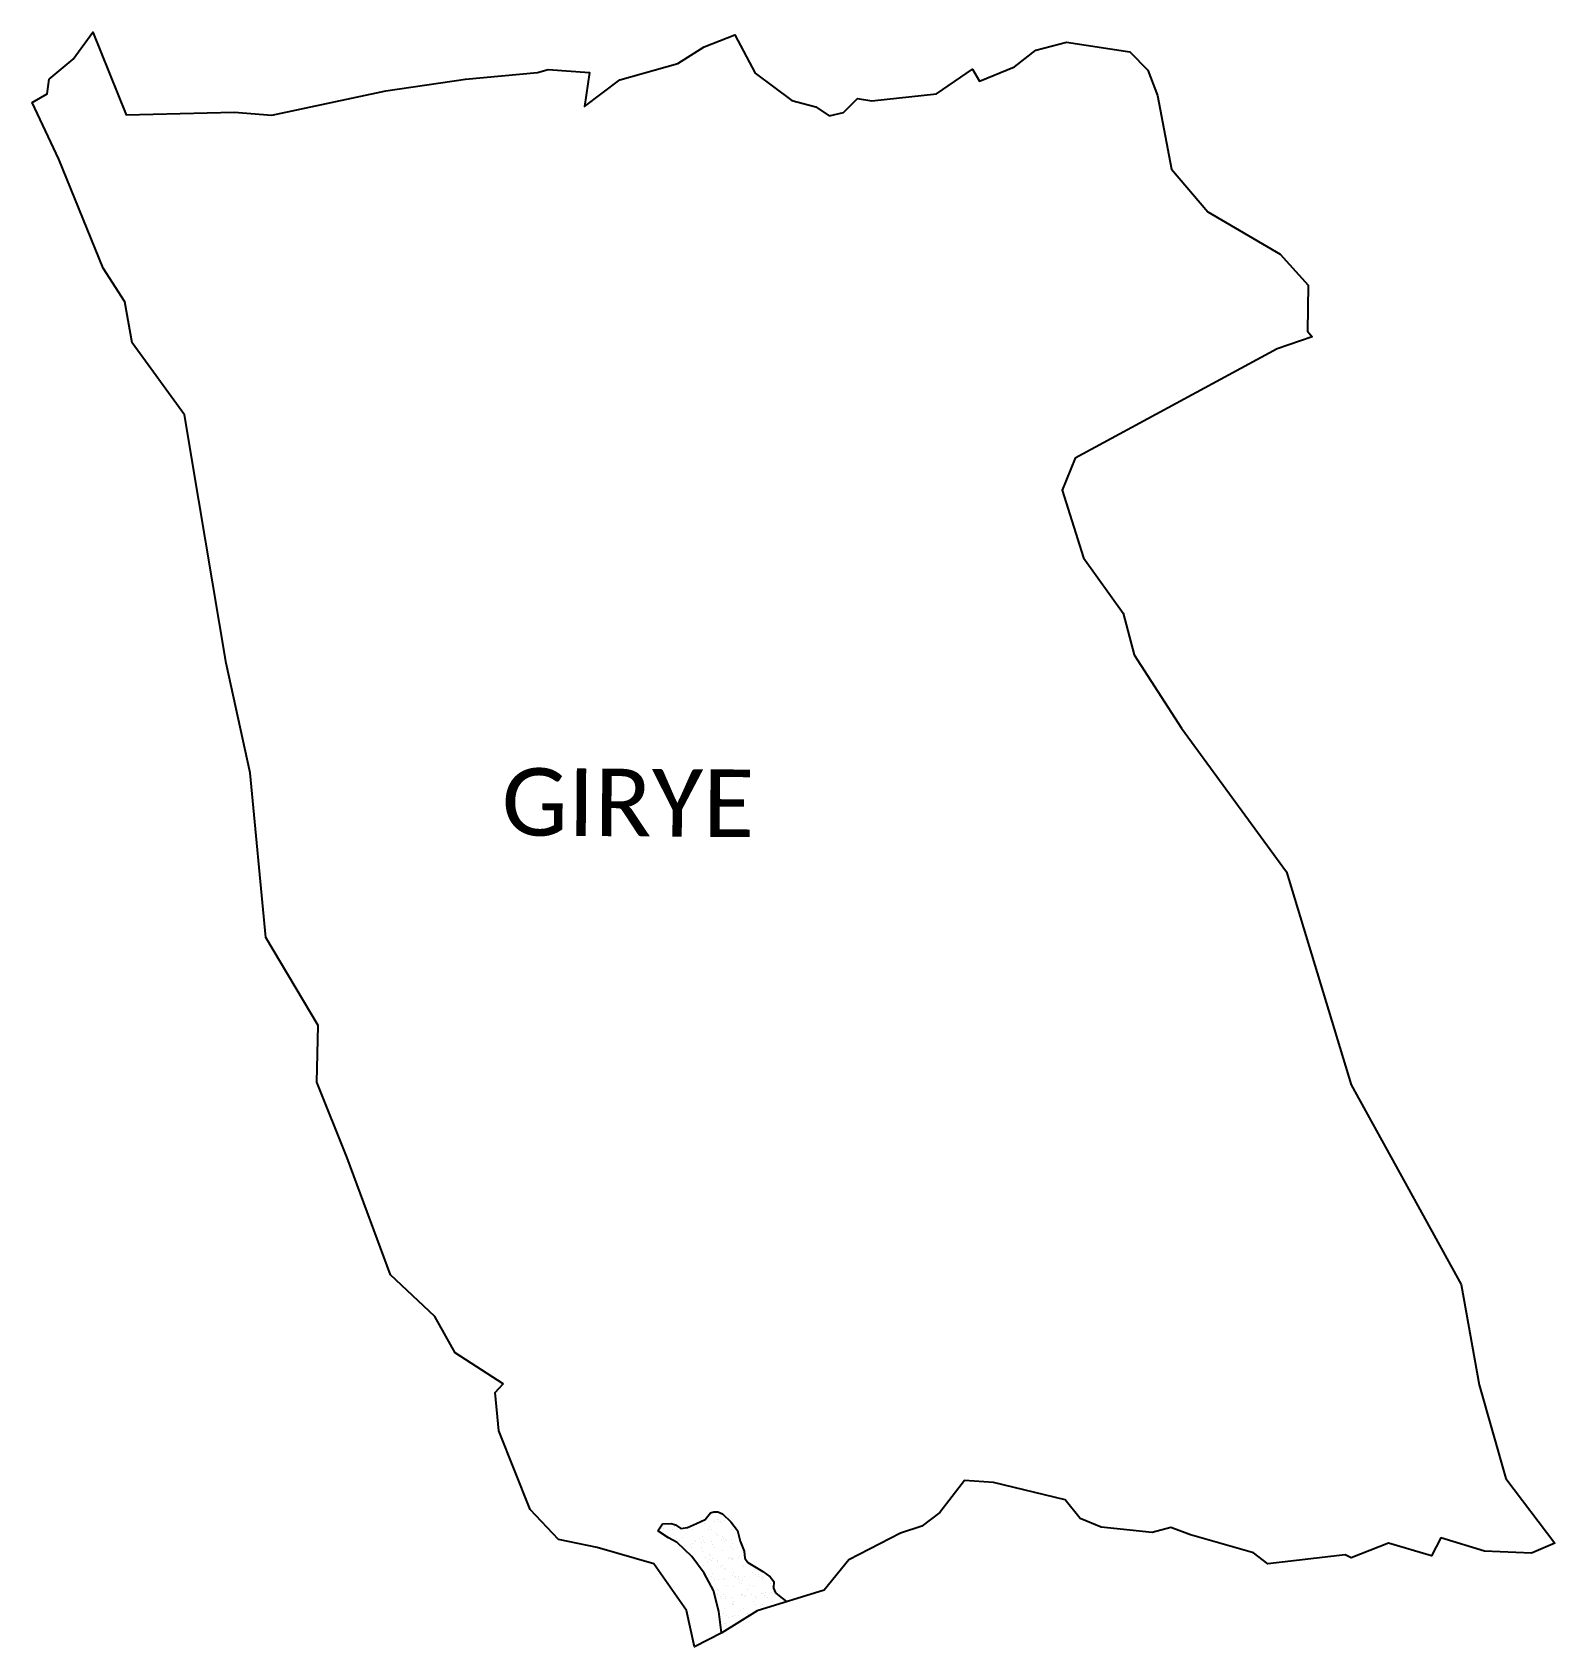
# Model space of a CAD drawing. Header units: metres. Extents: x 321121 to 325188, y 1822391 to 1826704.
import ezdxf

# ---------------------------------------------------------------- set-up
doc = ezdxf.new("R2010")
doc.units = ezdxf.units.M
doc.layers.add('SAND DUNES', color=42, linetype='Continuous')
doc.layers.add('VILLAGE NAME', color=250, linetype='Continuous')

msp = doc.modelspace()

# ---------------------------------------------------------------- linework, layer by layer
at = {"color": 3}
msp.add_lwpolyline([(321166.5, 1826578.7), (321230.3, 1826632), (321283.1, 1826703.7), (321372.3, 1826483.3), (321660.7, 1826490.4), (321761.3, 1826481.9), (322066.2, 1826547.5), (322279, 1826578.4), (322470.8, 1826595.9), (322499.2, 1826604.7), (322610, 1826596.4), (322596.8, 1826505.5), (322691.3, 1826577), (322845.7, 1826620.3), (322916.6, 1826664.7), (322997.8, 1826697.3), (323052.2, 1826594.2), (323150, 1826521.3), (323214.9, 1826504.7), (323250, 1826480.2), (323288, 1826489.7), (323325.7, 1826527), (323363.8, 1826520.6), (323536.7, 1826539.6), (323632.9, 1826605.5), (323652, 1826573.3), (323744.8, 1826611.4), (323802.5, 1826655.7), (323884.3, 1826677.2), (324053.1, 1826651.1), (324101.5, 1826602.9), (324127.3, 1826534.6), (324164.7, 1826337.6), (324261.5, 1826224.4), (324454.5, 1826111.4), (324529.3, 1826027.9), (324527.9, 1825905.5), (324540.2, 1825890.3), (324446.6, 1825857.8), (323907.2, 1825566.3), (323872.7, 1825480.6), (323929.5, 1825299.7), (324035.2, 1825152.2), (324065.3, 1825041), (324191.2, 1824844.4), (324472, 1824461.4), (324644.9, 1823891.8), (324938.2, 1823358.2), (324986.8, 1823090.4), (325057.6, 1822840.2), (325188.3, 1822667.8), (325126.2, 1822640.6), (325000.8, 1822646.1), (324883.9, 1822681.7), (324859.5, 1822633.7), (324744.5, 1822667.3), (324644.2, 1822628.7), (324628.2, 1822636.4), (324421.9, 1822612.6), (324383.8, 1822642.2), (324215.6, 1822689.6), (324162.9, 1822709.3), (324112.8, 1822696.3), (323977, 1822710), (323921, 1822733.2), (323880.6, 1822783.7), (323688.9, 1822829.4), (323611.6, 1822834.8), (323546, 1822749.2), (323497.4, 1822713.1), (323440.9, 1822694.1), (323302.5, 1822623.5), (323236.4, 1822542.1), (323057.9, 1822486.9), (322963.7, 1822428.4), (322890.5, 1822391), (322869.4, 1822487.5), (322782, 1822612.6), (322630.7, 1822656.2), (322527.1, 1822677.4), (322451.7, 1822757.8), (322367.9, 1822967.5), (322358.3, 1823069.8), (322379.2, 1823093.1), (322250.9, 1823176.4), (322196.4, 1823273), (322078.5, 1823384.5), (321962.4, 1823697.4), (321881.2, 1823899.5), (321885, 1824050.8), (321745.7, 1824285.5), (321703.2, 1824725.2), (321639.4, 1825018.3), (321566.2, 1825453.3), (321527.7, 1825682.2), (321387.9, 1825874), (321368.5, 1825983.8), (321311.1, 1826073.7), (321192.6, 1826364.7), (321121.5, 1826516), (321161.3, 1826539.5), (321166.5, 1826578.7)], dxfattribs=at)
at = {"layer": 'SAND DUNES'}
for p, q in [((322918.5, 1822730.9), (322933.6, 1822748.7)), ((322933.6, 1822748.7), (322942.1, 1822751.2)), ((322942.1, 1822751.2), (322952.7, 1822751)), ((322952.7, 1822751), (322965.3, 1822746)), ((322792.6, 1822700.7), (322805.2, 1822719.3)), ((322805.2, 1822719.3), (322828.5, 1822720.5)), ((322828.5, 1822720.5), (322839.3, 1822716.6)), ((322839.3, 1822716.6), (322854.1, 1822707)), ((322854.1, 1822707), (322872.1, 1822709.4)), ((322872.1, 1822709.4), (322895.5, 1822719.9)), ((322895.5, 1822719.9), (322918.5, 1822730.9)), ((322965.3, 1822746), (322987.4, 1822724.7)), ((322987.4, 1822724.7), (323005.6, 1822701.2)), ((322821.1, 1822682.1), (322792.6, 1822700.7)), ((322843.8, 1822669.6), (322821.1, 1822682.1)), ((322882.9, 1822631.6), (322843.8, 1822669.6)), ((323005.6, 1822701.2), (323012.4, 1822673.2)), ((323012.4, 1822673.2), (323023, 1822646.5)), ((322916.5, 1822587.9), (322882.9, 1822631.6)), ((323023, 1822646.5), (323025.2, 1822627.4)), ((323025.2, 1822627.4), (323032.6, 1822616.1)), ((322941.2, 1822541.2), (322916.5, 1822587.9)), ((323032.6, 1822616.1), (323073.1, 1822591.6)), ((323073.1, 1822591.6), (323092.7, 1822577.8)), ((323092.7, 1822577.8), (323102, 1822564.9)), ((322955.6, 1822484.7), (322941.2, 1822541.2)), ((323102, 1822564.9), (323101.2, 1822547.5)), ((323101.2, 1822547.5), (323106.5, 1822534.7)), ((323106.5, 1822534.7), (323121.4, 1822523.1)), ((323121.4, 1822523.1), (323136.3, 1822511.5)), ((323136.3, 1822511.5), (323136.4, 1822511.2)), ((322962.5, 1822428), (322955.6, 1822484.7)), ((322962.5, 1822427.8), (322962.5, 1822428))]:
    msp.add_line(p, q, dxfattribs=at)
at = {"layer": 'SAND DUNES', "linetype": 'Continuous'}
for p, q in [((322803.2, 1822705.8), (322803.2, 1822705.8)), ((322808.8, 1822707.4), (322808.8, 1822707.4)), ((322832.6, 1822703.6), (322832.6, 1822703.6)), ((322836, 1822710.8), (322836, 1822710.8)), ((322865.5, 1822705.6), (322865.5, 1822705.6)), ((322885, 1822703.9), (322885, 1822703.9)), ((322900.3, 1822718.9), (322900.3, 1822718.9)), ((322910.9, 1822723.6), (322910.9, 1822723.6)), ((322912.3, 1822727.1), (322912.3, 1822727.1)), ((322916.6, 1822720.9), (322916.6, 1822720.9)), ((322927.7, 1822705.4), (322927.7, 1822705.4)), ((322929.6, 1822711.1), (322929.6, 1822711.1)), ((322935.1, 1822741.9), (322935.1, 1822741.9)), ((322936.1, 1822703.4), (322936.1, 1822703.4)), ((322943.7, 1822724.4), (322943.7, 1822724.4)), ((322951.4, 1822730.1), (322951.4, 1822730.1)), ((322954.2, 1822725.7), (322954.2, 1822725.7)), ((322959.8, 1822724.6), (322959.8, 1822724.6)), ((322963.2, 1822723.9), (322963.2, 1822723.9)), ((322970.4, 1822727.7), (322970.4, 1822727.7)), ((322990, 1822705.1), (322990, 1822705.1)), ((322990.2, 1822705), (322990.2, 1822705)), ((322842.7, 1822680.4), (322842.7, 1822680.4)), ((322851.1, 1822675), (322851.1, 1822675)), ((322854.2, 1822661.3), (322854.2, 1822661.3)), ((322857.9, 1822683.4), (322857.9, 1822683.4)), ((322864.6, 1822662.7), (322864.6, 1822662.7)), ((322869.4, 1822693.9), (322869.4, 1822693.9)), ((322880.8, 1822664.7), (322880.8, 1822664.7)), ((322886, 1822665.4), (322886, 1822665.4)), ((322889.2, 1822675.5), (322889.2, 1822675.5)), ((322892.8, 1822672.1), (322892.8, 1822672.1)), ((322905, 1822680.1), (322905, 1822680.1)), ((322908, 1822668.1), (322908, 1822668.1)), ((322911.9, 1822685), (322911.9, 1822685)), ((322913.4, 1822674.7), (322913.4, 1822674.7)), ((322918.4, 1822669.4), (322918.4, 1822669.4)), ((322934.7, 1822671.5), (322934.7, 1822671.5)), ((322937.2, 1822664.8), (322937.2, 1822664.8)), ((322949.4, 1822692.7), (322949.4, 1822692.7)), ((322953, 1822689.3), (322953, 1822689.3)), ((322961.9, 1822674.9), (322961.9, 1822674.9)), ((322964.3, 1822685.4), (322964.3, 1822685.4)), ((322967.2, 1822679.9), (322967.2, 1822679.9)), ((322970.4, 1822673.3), (322970.4, 1822673.3)), ((322972.3, 1822676.2), (322972.3, 1822676.2)), ((322975.6, 1822674.5), (322975.6, 1822674.5)), ((322988.6, 1822678.3), (322988.6, 1822678.3)), ((322991.2, 1822666.5), (322991.2, 1822666.5)), ((322881.3, 1822655.4), (322881.3, 1822655.4)), ((322887.1, 1822626.8), (322887.1, 1822626.8)), ((322910.1, 1822656.1), (322910.1, 1822656.1)), ((322913, 1822646.5), (322913, 1822646.5)), ((322920.8, 1822630), (322920.8, 1822630)), ((322926.2, 1822618.7), (322926.2, 1822618.7)), ((322929.2, 1822624.5), (322929.2, 1822624.5)), ((322929.9, 1822637.7), (322929.9, 1822637.7)), ((322933.6, 1822634.3), (322933.6, 1822634.3)), ((322936.6, 1822620), (322936.6, 1822620)), ((322938.2, 1822626.3), (322938.2, 1822626.3)), ((322943.6, 1822655.2), (322943.6, 1822655.2)), ((322950.9, 1822618.3), (322950.9, 1822618.3)), ((322952.9, 1822622), (322952.9, 1822622)), ((322965.3, 1822646.9), (322965.3, 1822646.9)), ((322980.1, 1822625.5), (322980.1, 1822625.5)), ((322983.1, 1822629.7), (322983.1, 1822629.7)), ((322990.2, 1822655), (322990.2, 1822655)), ((322990.5, 1822626.8), (322990.5, 1822626.8)), ((322991.5, 1822624.3), (322991.5, 1822624.3)), ((322992.2, 1822627.9), (322992.2, 1822627.9)), ((322993.8, 1822651.6), (322993.8, 1822651.6)), ((323005.9, 1822655), (323005.9, 1822655)), ((323006.8, 1822628.8), (323006.8, 1822628.8)), ((323011.1, 1822635.5), (323011.1, 1822635.5)), ((323016.5, 1822646.3), (323016.5, 1822646.3)), ((323030.9, 1822617.2), (323030.9, 1822617.2)), ((322899, 1822615.2), (322899, 1822615.2)), ((322914, 1822607.9), (322914, 1822607.9)), ((322936.7, 1822579.8), (322936.7, 1822579.8)), ((322939.3, 1822587.8), (322939.3, 1822587.8)), ((322945.1, 1822574.4), (322945.1, 1822574.4)), ((322959.5, 1822605), (322959.5, 1822605)), ((322966.4, 1822608.3), (322966.4, 1822608.3)), ((322970.7, 1822599.9), (322970.7, 1822599.9)), ((322974.4, 1822596.5), (322974.4, 1822596.5)), ((322991.7, 1822580.5), (322991.7, 1822580.5)), ((322993.3, 1822589.4), (322993.3, 1822589.4)), ((322998.2, 1822576), (322998.2, 1822576)), ((322999, 1822579.6), (322999, 1822579.6)), ((323007.4, 1822574.1), (323007.4, 1822574.1)), ((323008.6, 1822577.3), (323008.6, 1822577.3)), ((323017.5, 1822607.8), (323017.5, 1822607.8)), ((323021.8, 1822604.8), (323021.8, 1822604.8)), ((323024.9, 1822579.4), (323024.9, 1822579.4)), ((323034.6, 1822613.8), (323034.6, 1822613.8)), ((323045.6, 1822589.8), (323045.6, 1822589.8)), ((323051.9, 1822597.7), (323051.9, 1822597.7)), ((323052.1, 1822582.8), (323052.1, 1822582.8)), ((323061.3, 1822579.3), (323061.3, 1822579.3)), ((323062.5, 1822584.1), (323062.5, 1822584.1)), ((323071.7, 1822579.4), (323071.7, 1822579.4)), ((323075.4, 1822576), (323075.4, 1822576)), ((323078.8, 1822586.1), (323078.8, 1822586.1)), ((322931.5, 1822563.3), (322931.5, 1822563.3)), ((322940.3, 1822549.2), (322940.3, 1822549.2)), ((322944.4, 1822569.2), (322944.4, 1822569.2)), ((322951.3, 1822544.9), (322951.3, 1822544.9)), ((322954.8, 1822570.5), (322954.8, 1822570.5)), ((322954.9, 1822541.5), (322954.9, 1822541.5)), ((322967.4, 1822569.8), (322967.4, 1822569.8)), ((322968.4, 1822531.2), (322968.4, 1822531.2)), ((322971, 1822572.6), (322971, 1822572.6)), ((322975.4, 1822554.9), (322975.4, 1822554.9)), ((322994.3, 1822550.9), (322994.3, 1822550.9)), ((323011.5, 1822562.2), (323011.5, 1822562.2)), ((323015.2, 1822558.8), (323015.2, 1822558.8)), ((323018.6, 1822569.2), (323018.6, 1822569.2)), ((323032.5, 1822542.7), (323032.5, 1822542.7)), ((323037.6, 1822554.6), (323037.6, 1822554.6)), ((323046.7, 1822551.2), (323046.7, 1822551.2)), ((323069.7, 1822573.9), (323069.7, 1822573.9)), ((323070.3, 1822533.3), (323070.3, 1822533.3)), ((323072.6, 1822570.9), (323072.6, 1822570.9)), ((323073.6, 1822532.3), (323073.6, 1822532.3)), ((323080.7, 1822534.6), (323080.7, 1822534.6)), ((323092.7, 1822559.9), (323092.7, 1822559.9)), ((323097, 1822536.7), (323097, 1822536.7)), ((323097.8, 1822550.7), (323097.8, 1822550.7)), ((323099.9, 1822554.4), (323099.9, 1822554.4)), ((322952.6, 1822529.6), (322952.6, 1822529.6)), ((322961, 1822524.2), (322961, 1822524.2)), ((322962.5, 1822519.8), (322962.5, 1822519.8)), ((322969.5, 1822492.7), (322969.5, 1822492.7)), ((322972.3, 1822525.5), (322972.3, 1822525.5)), ((322972.9, 1822521.1), (322972.9, 1822521.1)), ((322989.2, 1822523.1), (322989.2, 1822523.1)), ((322991.2, 1822504.7), (322991.2, 1822504.7)), ((322992.1, 1822507.1), (322992.1, 1822507.1)), ((322995.4, 1822512.3), (322995.4, 1822512.3)), ((322995.7, 1822503.7), (322995.7, 1822503.7)), ((323014.9, 1822529.4), (323014.9, 1822529.4)), ((323016.4, 1822526.5), (323016.4, 1822526.5)), ((323019.6, 1822530.7), (323019.6, 1822530.7)), ((323020.6, 1822492.1), (323020.6, 1822492.1)), ((323023.3, 1822524), (323023.3, 1822524)), ((323026.8, 1822527.8), (323026.8, 1822527.8)), ((323043.1, 1822529.9), (323043.1, 1822529.9)), ((323047.7, 1822512.7), (323047.7, 1822512.7)), ((323052.3, 1822524.4), (323052.3, 1822524.4)), ((323053.5, 1822504.4), (323053.5, 1822504.4)), ((323055.9, 1822521), (323055.9, 1822521)), ((323073.3, 1822504.9), (323073.3, 1822504.9)), ((323074.7, 1822493.8), (323074.7, 1822493.8)), ((323077.1, 1822529.1), (323077.1, 1822529.1)), ((323085.5, 1822523.7), (323085.5, 1822523.7)), ((323098.9, 1822512.2), (323098.9, 1822512.2)), ((322968.4, 1822479.4), (322968.4, 1822479.4)), ((322970.5, 1822454.1), (322970.5, 1822454.1)), ((322972.6, 1822452.1), (322972.6, 1822452.1)), ((322976.3, 1822448.7), (322976.3, 1822448.7)), ((322976.8, 1822474), (322976.8, 1822474)), ((322980.7, 1822470.3), (322980.7, 1822470.3)), ((322991.1, 1822471.6), (322991.1, 1822471.6)), ((322996.4, 1822473.8), (322996.4, 1822473.8)), ((323007.4, 1822473.7), (323007.4, 1822473.7)), ((323013, 1822487.7), (323013, 1822487.7)), ((323030.7, 1822479.2), (323030.7, 1822479.2)), ((323034.5, 1822477.1), (323034.5, 1822477.1))]:
    msp.add_line(p, q, dxfattribs=at)

# ---------------------------------------------------------------- texts
at = {"layer": 'VILLAGE NAME', "insert": (322375.9, 1824738.5), "char_height": 180.345, "attachment_point": 1, "rotation": 359.6139}
msp.add_mtext_dynamic_manual_height_columns('{\\fCalibri|b0|i0|c0|p34;GIRYE}', width=1115.443, gutter_width=901.7, heights=[0], dxfattribs=at)

doc.saveas('drawing.dxf')
